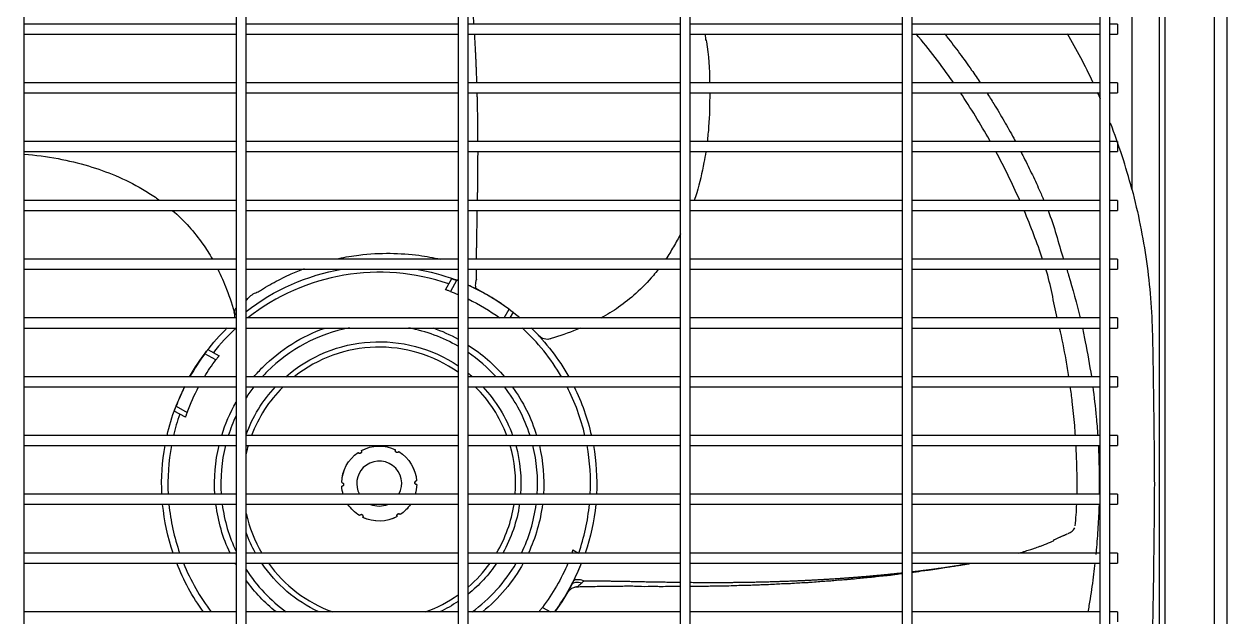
# Model space of a CAD drawing. Extents: x 58467 to 79089, y -33726 to -17391.
# Drawn here: x 72355.28 to 72403.38, y -19189.78 to -19166.08 of the extents above; entities that cross this region are included whole.
import ezdxf

# ---------------------------------------------------------------- set-up
doc = ezdxf.new("R2010")
doc.units = 0
doc.header["$LTSCALE"] = 100

# ---------------------------------------------------------------- blocks, each defined once
blk = doc.blocks.new('ZSGT')
at = {"color": 3}
for p, q in [((40415.391, -24624.037, -3.539), (40415.391, -24505.674, -3.539)), ((40423.869, -24505.674, -3.539), (40423.869, -24624.037, -3.539)), ((40424.269, -24624.037, -3.539), (40424.269, -24505.674, -3.539)), ((40432.748, -24505.674, -3.539), (40432.748, -24624.037, -3.539)), ((40433.148, -24624.037, -3.539), (40433.148, -24505.674, -3.539)), ((40441.627, -24505.674, -3.539), (40441.627, -24624.037, -3.539)), ((40442.027, -24624.037, -3.539), (40442.027, -24505.674, -3.539)), ((40450.505, -24505.674, -3.539), (40450.505, -24624.037, -3.539)), ((40450.905, -24624.037, -3.539), (40450.905, -24505.674, -3.539)), ((40462.993, -24622.901, -3.539), (40462.993, -24506.852, -3.539)), ((40463.493, -24506.852, -3.539), (40463.493, -24622.901, -3.539)), ((40458.41, -24512.173, -3.539), (40458.41, -24617.628, -3.539)), ((40458.81, -24617.628, -3.539), (40458.81, -24512.173, -3.539)), ((40461.014, -24512.343, -3.539), (40461.014, -24617.501, -3.539)), ((40460.802, -24617.349, -3.539), (40460.802, -24512.495, -3.539)), ((40459.69, -24575.448, -3.539), (40459.69, -24583.818, -3.539)), ((40423.87, -24577.22, -3.539), (40415.391, -24577.22, -3.539)), ((40432.748, -24577.22, -3.539), (40424.27, -24577.22, -3.539)), ((40441.626, -24577.22, -3.539), (40433.148, -24577.22, -3.539)), ((40450.505, -24577.22, -3.539), (40442.026, -24577.22, -3.539)), ((40458.41, -24577.22, -3.539), (40450.905, -24577.22, -3.539)), ((40459.11, -24577.22, -3.539), (40458.81, -24577.22, -3.539)), ((40459.11, -24577.22, -3.539), (40459.11, -24577.62, -3.539)), ((40415.391, -24577.62, -3.539), (40423.87, -24577.62, -3.539)), ((40424.27, -24577.62, -3.539), (40432.748, -24577.62, -3.539)), ((40433.148, -24577.62, -3.539), (40441.626, -24577.62, -3.539)), ((40442.026, -24577.62, -3.539), (40450.505, -24577.62, -3.539)), ((40450.905, -24577.62, -3.539), (40458.41, -24577.62, -3.539)), ((40458.81, -24577.62, -3.539), (40459.11, -24577.62, -3.539)), ((40423.87, -24579.57, -3.539), (40415.391, -24579.57, -3.539)), ((40432.748, -24579.57, -3.539), (40424.27, -24579.57, -3.539)), ((40441.626, -24579.57, -3.539), (40433.148, -24579.57, -3.539)), ((40450.505, -24579.57, -3.539), (40442.026, -24579.57, -3.539)), ((40458.41, -24579.57, -3.539), (40450.905, -24579.57, -3.539)), ((40459.11, -24579.57, -3.539), (40458.81, -24579.57, -3.539)), ((40459.11, -24579.57, -3.539), (40459.11, -24579.97, -3.539)), ((40415.391, -24579.97, -3.539), (40423.87, -24579.97, -3.539)), ((40424.27, -24579.97, -3.539), (40432.748, -24579.97, -3.539)), ((40433.148, -24579.97, -3.539), (40441.626, -24579.97, -3.539)), ((40442.026, -24579.97, -3.539), (40450.505, -24579.97, -3.539)), ((40450.905, -24579.97, -3.539), (40458.41, -24579.97, -3.539)), ((40458.81, -24579.97, -3.539), (40459.11, -24579.97, -3.539)), ((40423.87, -24581.92, -3.539), (40415.391, -24581.92, -3.539)), ((40432.748, -24581.92, -3.539), (40424.27, -24581.92, -3.539)), ((40441.626, -24581.92, -3.539), (40433.148, -24581.92, -3.539)), ((40450.505, -24581.92, -3.539), (40442.026, -24581.92, -3.539)), ((40458.41, -24581.92, -3.539), (40450.905, -24581.92, -3.539)), ((40459.11, -24581.92, -3.539), (40458.81, -24581.92, -3.539)), ((40459.11, -24581.92, -3.539), (40459.11, -24582.32, -3.539)), ((40415.391, -24582.32, -3.539), (40423.87, -24582.32, -3.539)), ((40424.27, -24582.32, -3.539), (40432.748, -24582.32, -3.539)), ((40433.148, -24582.32, -3.539), (40441.626, -24582.32, -3.539)), ((40442.026, -24582.32, -3.539), (40450.505, -24582.32, -3.539)), ((40450.905, -24582.32, -3.539), (40458.41, -24582.32, -3.539)), ((40458.81, -24582.32, -3.539), (40459.11, -24582.32, -3.539)), ((40423.87, -24584.269, -3.539), (40415.391, -24584.269, -3.539)), ((40432.748, -24584.269, -3.539), (40424.27, -24584.269, -3.539)), ((40441.626, -24584.269, -3.539), (40433.148, -24584.269, -3.539)), ((40450.505, -24584.269, -3.539), (40442.026, -24584.269, -3.539)), ((40458.41, -24584.269, -3.539), (40450.905, -24584.269, -3.539)), ((40459.11, -24584.269, -3.539), (40458.81, -24584.269, -3.539)), ((40459.11, -24584.269, -3.539), (40459.11, -24584.669, -3.539)), ((40415.391, -24584.669, -3.539), (40423.87, -24584.669, -3.539)), ((40424.27, -24584.669, -3.539), (40432.748, -24584.669, -3.539)), ((40433.148, -24584.669, -3.539), (40441.626, -24584.669, -3.539)), ((40442.026, -24584.669, -3.539), (40450.505, -24584.669, -3.539)), ((40450.905, -24584.669, -3.539), (40458.41, -24584.669, -3.539)), ((40458.81, -24584.669, -3.539), (40459.11, -24584.669, -3.539)), ((40423.87, -24586.619, -3.539), (40415.391, -24586.619, -3.539)), ((40432.748, -24586.619, -3.539), (40424.27, -24586.619, -3.539)), ((40441.626, -24586.619, -3.539), (40433.148, -24586.619, -3.539)), ((40434.064, -24586.619, -3.539), (40434.065, -24586.616, -3.539)), ((40434.064, -24586.619, -3.539), (40434.065, -24586.616, -3.539)), ((40438.016, -24586.614, -3.539), (40438.021, -24586.619, -3.539)), ((40450.505, -24586.619, -3.539), (40442.026, -24586.619, -3.539)), ((40458.41, -24586.619, -3.539), (40450.905, -24586.619, -3.539)), ((40459.11, -24586.619, -3.539), (40458.81, -24586.619, -3.539)), ((40459.11, -24586.619, -3.539), (40459.11, -24587.019, -3.539)), ((40415.391, -24587.019, -3.539), (40423.87, -24587.019, -3.539)), ((40424.27, -24587.019, -3.539), (40432.748, -24587.019, -3.539)), ((40432.247, -24587.839, -3.539), (40432.491, -24587.394, -3.539)), ((40433.148, -24587.019, -3.539), (40441.626, -24587.019, -3.539)), ((40442.026, -24587.019, -3.539), (40450.505, -24587.019, -3.539)), ((40450.905, -24587.019, -3.539), (40458.41, -24587.019, -3.539)), ((40458.81, -24587.019, -3.539), (40459.11, -24587.019, -3.539)), ((40432.681, -24587.464, -3.539), (40432.437, -24587.907, -3.539)), ((40434.592, -24588.969, -3.539), (40434.784, -24588.618, -3.539)), ((40434.945, -24588.741, -3.539), (40434.82, -24588.969, -3.539)), ((40423.87, -24588.969, -3.539), (40415.391, -24588.969, -3.539)), ((40432.748, -24588.969, -3.539), (40424.27, -24588.969, -3.539)), ((40441.626, -24588.969, -3.539), (40433.148, -24588.969, -3.539)), ((40450.505, -24588.969, -3.539), (40442.026, -24588.969, -3.539)), ((40458.41, -24588.969, -3.539), (40450.905, -24588.969, -3.539)), ((40459.11, -24588.969, -3.539), (40458.81, -24588.969, -3.539)), ((40459.11, -24588.969, -3.539), (40459.11, -24589.369, -3.539)), ((40415.391, -24589.369, -3.539), (40423.87, -24589.369, -3.539)), ((40424.27, -24589.369, -3.539), (40432.748, -24589.369, -3.539)), ((40433.148, -24589.369, -3.539), (40441.626, -24589.369, -3.539)), ((40435.952, -24589.653, -3.539), (40435.97, -24589.672, -3.539)), ((40442.026, -24589.369, -3.539), (40450.505, -24589.369, -3.539)), ((40450.905, -24589.369, -3.539), (40458.41, -24589.369, -3.539)), ((40458.81, -24589.369, -3.539), (40459.11, -24589.369, -3.539)), ((40422.745, -24590.235, -3.539), (40423.19, -24590.479, -3.539)), ((40423.066, -24590.639, -3.539), (40422.623, -24590.396, -3.539)), ((40422.071, -24591.219, -3.539), (40422.071, -24591.218, -3.539)), ((40423.87, -24591.318, -3.539), (40415.391, -24591.318, -3.539)), ((40415.391, -24591.718, -3.539), (40423.87, -24591.718, -3.539)), ((40432.748, -24591.318, -3.539), (40424.27, -24591.318, -3.539)), ((40424.27, -24591.718, -3.539), (40432.748, -24591.718, -3.539)), ((40441.626, -24591.318, -3.539), (40433.148, -24591.318, -3.539)), ((40433.148, -24591.718, -3.539), (40441.626, -24591.718, -3.539)), ((40450.505, -24591.318, -3.539), (40442.026, -24591.318, -3.539)), ((40442.026, -24591.718, -3.539), (40450.505, -24591.718, -3.539)), ((40458.41, -24591.318, -3.539), (40450.905, -24591.318, -3.539)), ((40450.905, -24591.718, -3.539), (40458.41, -24591.718, -3.539)), ((40459.11, -24591.318, -3.539), (40458.81, -24591.318, -3.539)), ((40458.81, -24591.718, -3.539), (40459.11, -24591.718, -3.539)), ((40459.11, -24591.318, -3.539), (40459.11, -24591.718, -3.539)), ((40421.844, -24592.933, -3.539), (40421.399, -24592.689, -3.539)), ((40421.468, -24592.499, -3.539), (40421.912, -24592.743, -3.539)), ((40423.87, -24593.668, -3.539), (40415.391, -24593.668, -3.539)), ((40432.748, -24593.668, -3.539), (40424.27, -24593.668, -3.539)), ((40441.626, -24593.668, -3.539), (40433.148, -24593.668, -3.539)), ((40450.505, -24593.668, -3.539), (40442.026, -24593.668, -3.539)), ((40458.41, -24593.668, -3.539), (40450.905, -24593.668, -3.539)), ((40459.11, -24593.668, -3.539), (40458.81, -24593.668, -3.539)), ((40459.11, -24593.668, -3.539), (40459.11, -24594.068, -3.539)), ((40415.391, -24594.068, -3.539), (40423.87, -24594.068, -3.539)), ((40424.27, -24594.068, -3.539), (40432.748, -24594.068, -3.539)), ((40433.148, -24594.068, -3.539), (40441.626, -24594.068, -3.539)), ((40442.026, -24594.068, -3.539), (40450.505, -24594.068, -3.539)), ((40450.905, -24594.068, -3.539), (40458.41, -24594.068, -3.539)), ((40458.81, -24594.068, -3.539), (40459.11, -24594.068, -3.539)), ((40423.87, -24596.017, -3.539), (40415.391, -24596.017, -3.539)), ((40432.748, -24596.017, -3.539), (40424.27, -24596.017, -3.539)), ((40441.626, -24596.017, -3.539), (40433.148, -24596.017, -3.539)), ((40450.505, -24596.017, -3.539), (40442.026, -24596.017, -3.539)), ((40458.41, -24596.017, -3.539), (40450.905, -24596.017, -3.539)), ((40459.11, -24596.017, -3.539), (40458.81, -24596.017, -3.539)), ((40459.11, -24596.017, -3.539), (40459.11, -24596.417, -3.539)), ((40415.391, -24596.417, -3.539), (40423.87, -24596.417, -3.539)), ((40424.27, -24596.417, -3.539), (40432.748, -24596.417, -3.539)), ((40433.148, -24596.417, -3.539), (40441.626, -24596.417, -3.539)), ((40442.026, -24596.417, -3.539), (40450.505, -24596.417, -3.539)), ((40450.905, -24596.417, -3.539), (40458.41, -24596.417, -3.539)), ((40458.81, -24596.417, -3.539), (40459.11, -24596.417, -3.539)), ((40423.87, -24598.367, -3.539), (40415.391, -24598.367, -3.539)), ((40432.748, -24598.367, -3.539), (40424.27, -24598.367, -3.539)), ((40441.626, -24598.367, -3.539), (40433.148, -24598.367, -3.539)), ((40437.341, -24598.242, -3.539), (40437.568, -24598.367, -3.539)), ((40450.505, -24598.367, -3.539), (40442.026, -24598.367, -3.539)), ((40458.41, -24598.367, -3.539), (40450.905, -24598.367, -3.539)), ((40459.11, -24598.367, -3.539), (40458.81, -24598.367, -3.539)), ((40459.11, -24598.367, -3.539), (40459.11, -24598.767, -3.539)), ((40415.391, -24598.767, -3.539), (40423.87, -24598.767, -3.539)), ((40424.27, -24598.767, -3.539), (40432.748, -24598.767, -3.539)), ((40433.148, -24598.767, -3.539), (40441.626, -24598.767, -3.539)), ((40442.026, -24598.767, -3.539), (40450.505, -24598.767, -3.539)), ((40450.905, -24598.767, -3.539), (40458.41, -24598.767, -3.539)), ((40454.762, -24598.774, -3.539), (40454.762, -24598.767, -3.539)), ((40454.762, -24598.774, -3.539), (40454.775, -24598.767, -3.539)), ((40458.81, -24598.767, -3.539), (40459.11, -24598.767, -3.539)), ((40423.87, -24600.717, -3.539), (40415.391, -24600.717, -3.539)), ((40432.748, -24600.717, -3.539), (40424.27, -24600.717, -3.539)), ((40441.626, -24600.717, -3.539), (40433.148, -24600.717, -3.539)), ((40436.031, -24600.717, -3.539), (40435.994, -24600.697, -3.539)), ((40436.119, -24600.537, -3.539), (40436.446, -24600.717, -3.539)), ((40450.505, -24600.717, -3.539), (40442.026, -24600.717, -3.539)), ((40458.41, -24600.717, -3.539), (40450.905, -24600.717, -3.539)), ((40459.11, -24600.717, -3.539), (40458.81, -24600.717, -3.539)), ((40459.11, -24600.717, -3.539), (40459.11, -24601.117, -3.539))]:
    blk.add_line(p, q, dxfattribs=at)
at = {"color": 3, "extrusion": (0, 0, -1)}
for centre, radius, start, end in [((-40429.592, -24595.588, 3.539), 8.699, 52.2719, 80.0942), ((-40429.592, -24595.588, 3.539), 8.699, 99.905, 110.4357), ((-40429.592, -24595.588, 3.539), 8.699, 117.6697, 130.4519), ((-40429.592, -24595.588, 3.539), 8.191, 110.3267, 112.6623), ((-40429.592, -24595.588, 3.539), 8.191, 115.7297, 126.0841), ((-40429.592, -24595.588, 3.539), 8.699, 29.3961, 45.6416), ((-40429.592, -24595.588, 3.539), 6.582, 45, 70.8806), ((-40429.592, -24595.588, 3.539), 5.671, 48.8306, 123.8063), ((-40429.592, -24595.588, 3.539), 6.582, 109.1081, 118.6481), ((-40429.592, -24595.588, 3.539), 8.699, 134.3587, 150.6054), ((-40429.592, -24595.588, 3.539), 6.582, 122.6925, 139.5563), ((-40429.592, -24595.588, 3.539), 8.191, 31.4183, 37.1733), ((-40429.592, -24595.588, 3.539), 6.582, 40.4325, 45), ((-40429.592, -24595.588, 3.539), 5.671, 128.8237, 131.1581), ((-40429.592, -24595.588, 3.539), 8.191, 20.3267, 28.1938), ((-40429.592, -24595.588, 3.539), 5.671, 20.1825, 43.02), ((-40429.592, -24595.588, 3.539), 5.671, 136.9687, 160.2112), ((-40429.592, -24595.588, 3.539), 6.582, 143.9887, 163.035), ((-40429.592, -24595.588, 3.539), 8.699, 153.5863, 167.2478), ((-40429.592, -24595.588, 3.539), 8.699, 12.7514, 20.4357), ((-40429.592, -24595.588, 3.539), 6.582, 16.9538, 29.5988), ((-40429.592, -24595.588, 3.539), 8.699, 357.1681, 10.0628), ((-40429.592, -24595.588, 3.539), 6.582, 356.2481, 13.3425), ((-40429.592, -24595.588, 3.539), 1.5, 61.5149, 115.7851), ((-40429.592, -24595.588, 3.539), 1.5, 61.6151, 115.8849), ((-40429.592, -24595.588, 3.539), 5.671, 164.4525, 184.3425), ((-40429.592, -24595.588, 3.539), 6.582, 166.6463, 183.7406), ((-40429.592, -24595.588, 3.539), 8.699, 169.9351, 182.8298), ((-40429.592, -24595.588, 3.539), 1.5, 1.6151, 55.8849), ((-40429.592, -24595.588, 3.539), 1.5, 1.5149, 55.7851), ((-40428.814, -24594.306, 3.539), 0.075, 150.1825, 327.3175), ((-40430.314, -24594.273, 3.539), 0.075, 210.1825, 27.3175), ((-40429.592, -24595.588, 3.539), 1.5, 121.5149, 175.7851), ((-40429.592, -24595.588, 3.539), 1.5, 121.6151, 175.8849), ((-40428.093, -24595.621, 3.539), 0.075, 90.1825, 267.3175), ((-40431.092, -24595.555, 3.539), 0.075, 270.1825, 87.3175), ((-40429.592, -24595.588, 3.539), 1.5, 343.3536, 355.8849), ((-40429.592, -24595.588, 3.539), 1.5, 343.3536, 355.7851), ((-40429.592, -24595.588, 3.539), 1.5, 181.5149, 196.647), ((-40429.592, -24595.588, 3.539), 1.5, 181.6151, 196.6471), ((-40429.592, -24595.588, 3.539), 8.699, 341.3663, 354.5273), ((-40429.592, -24595.588, 3.539), 6.582, 335.0137, 352.7494), ((-40429.592, -24595.588, 3.539), 1.5, 301.6151, 326.419), ((-40429.592, -24595.588, 3.539), 1.5, 301.5137, 326.4184), ((-40429.592, -24595.588, 3.539), 1.5, 213.5817, 235.8849), ((-40429.592, -24595.588, 3.539), 1.5, 213.5818, 235.7851), ((-40429.592, -24595.588, 3.539), 5.671, 188.4094, 209.34), ((-40429.592, -24595.588, 3.539), 6.582, 187.2394, 204.975), ((-40429.592, -24595.588, 3.539), 8.699, 185.4718, 198.6329), ((-40428.871, -24596.903, 3.539), 0.075, 30.1825, 207.3175), ((-40429.592, -24595.588, 3.539), 1.5, 241.6151, 295.8849), ((-40429.592, -24595.588, 3.539), 1.5, 241.5149, 295.7863), ((-40430.37, -24596.87, 3.539), 0.075, 330.1825, 147.3175), ((-40429.592, -24595.588, 3.539), 5.671, 330.6487, 339.8006), ((-40429.592, -24595.588, 3.539), 8.699, 323.8703, 338.5638), ((-40429.592, -24595.588, 3.539), 6.582, 330.3844, 331.11), ((-40429.592, -24595.588, 3.539), 5.671, 295.2562, 325.8956), ((-40429.592, -24595.588, 3.539), 5.671, 214.0931, 231.1706), ((-40429.592, -24595.588, 3.539), 6.582, 208.8787, 231.1875), ((-40429.592, -24595.588, 3.539), 8.191, 202.8394, 217.1733), ((-40429.592, -24595.588, 3.539), 6.582, 308.8013, 323.9606), ((-40429.592, -24595.588, 3.539), 8.699, 207.6697, 216.1312), ((-40429.592, -24595.588, 3.539), 5.671, 236.1881, 244.7325)]:
    blk.add_arc(centre, radius, start, end, dxfattribs=at)
at = {"color": 3}
for radius, start, end in [(8.449, 70.7868, 128.4201), (8.691, 53.3149, 65.8496), (8.449, 132.6368, 141.7132), (6.332, 100.8338, 135), (6.332, 60.1088, 79.1663), (8.449, 30.3544, 47.4022), (5.455, 54.6525, 128.4862), (8.691, 143.3149, 150.576), (6.332, 42.4013, 55.8394), (6.332, 135, 137.5988), (8.691, 153.5604, 159.1851), (6.332, 142.3294, 147.2006), (5.455, 135, 159.39), (5.455, 20.61, 45.1912), (6.332, 17.6513, 37.6706), (8.449, 13.1359, 27.2591), (8.449, 160.7868, 166.8654), (6.332, 154.6538, 162.3488), (8.449, 169.636, 182.9158), (6.332, 166.1063, 183.8869), (5.455, 163.8169, 167.3662), (5.455, 355.4831, 16.1831), (6.332, 356.1131, 13.8938), (8.449, 357.0854, 10.3653), (0.9, 135, 208.513), (0.9, 331.4868, 135), (8.449, 185.6354, 199.2045), (6.332, 187.5263, 205.3407), (0.9, 247.2019, 292.7981), (5.455, 329.3719, 351.2531), (6.332, 333.9675, 352.4738), (8.449, 340.7868, 354.3659), (5.455, 192.6281, 210.6282), (8.449, 202.1036, 217.3772), (5.455, 215.6456, 250.0931), (5.455, 310.6856, 324.3544), (6.332, 305.91, 329.8669), (8.691, 323.8334, 338.5429), (6.332, 212.7938, 234.09), (5.455, 289.9069, 305.3531)]:
    blk.add_arc((40429.592, -24595.588, -3.539), radius, start, end, dxfattribs=at)
at = {"color": 3, "extrusion": (5.62471e-06, 5.25028e-06, 1)}
blk.add_arc((40423.315, -24588.864, -3.439), 0.5, 347.9694, 16.4725, dxfattribs=at)
at = {"color": 3, "extrusion": (5.50525e-06, -5.89787e-06, 1)}
blk.add_arc((40436.316, -24589.31, -3.173), 0.5, 223.0877, 286.4735, dxfattribs=at)
at = {"color": 3}
for centre, major_axis, ratio, start_param, end_param in [((40432.804, -24586.968, -3.539), (-0.175, -0.468), 0.588101, 0, 0.392495), ((40437.739, -24599.859, -3.539), (0.443, -0.232), 0.512974, 1.938544, 3.141593)]:
    blk.add_ellipse(centre, major_axis=major_axis, ratio=ratio, start_param=start_param, end_param=end_param, dxfattribs=at)
for points, knots in [([(40433.382, -24577.221, -3.539), (40433.382, -24577.216, -3.539), (40433.377, -24577.147, -3.539), (40433.369, -24577.027, -3.539), (40433.357, -24576.863, -3.539), (40433.346, -24576.717, -3.539), (40433.335, -24576.572, -3.539), (40433.323, -24576.413, -3.539), (40433.31, -24576.255, -3.539), (40433.297, -24576.098, -3.539), (40433.283, -24575.94, -3.539), (40433.271, -24575.799, -3.539), (40433.257, -24575.642, -3.539), (40433.243, -24575.501, -3.539), (40433.23, -24575.365, -3.539), (40433.223, -24575.293, -3.539), (40433.221, -24575.269, -3.539)], [0, 0, 0, 0, 0.007103, 0.105116, 0.178625, 0.252135, 0.325644, 0.399153, 0.497166, 0.570676, 0.644185, 0.742198, 0.791204, 0.889217, 0.962726, 1, 1, 1, 1]), ([(40433.5, -24579.573, -3.539), (40433.5, -24579.553, -3.539), (40433.497, -24579.484, -3.539), (40433.493, -24579.35, -3.539), (40433.487, -24579.202, -3.539), (40433.481, -24579.039, -3.539), (40433.474, -24578.89, -3.539), (40433.467, -24578.724, -3.539), (40433.46, -24578.573, -3.539), (40433.453, -24578.423, -3.539), (40433.444, -24578.257, -3.539), (40433.436, -24578.111, -3.539), (40433.427, -24577.949, -3.539), (40433.419, -24577.804, -3.539), (40433.412, -24577.684, -3.539), (40433.409, -24577.629, -3.539), (40433.408, -24577.622, -3.539)], [0, 0, 0, 0, 0.030761, 0.106414, 0.207284, 0.257719, 0.358589, 0.434241, 0.509893, 0.585546, 0.661198, 0.762068, 0.812503, 0.913373, 0.989026, 1, 1, 1, 1]), ([(40442.617, -24577.617, -3.539), (40442.621, -24577.647, -3.539), (40442.633, -24577.738, -3.539), (40442.645, -24577.828, -3.539), (40442.652, -24577.888, -3.539)], [0, 0, 0, 0, 0.329472, 1, 1, 1, 1]), ([(40452.563, -24579.57, -3.539), (40452.552, -24579.554, -3.539), (40452.088, -24578.889, -3.539), (40451.589, -24578.235, -3.539), (40451.067, -24577.613, -3.539)], [0, 0, 0, 0, 0.02383, 1, 1, 1, 1]), ([(40452.201, -24577.609, -3.539), (40452.233, -24577.649, -3.539), (40452.437, -24577.907, -3.539), (40452.803, -24578.386, -3.539), (40453.246, -24579.001, -3.539), (40453.517, -24579.398, -3.539), (40453.631, -24579.569, -3.539)], [0, 0, 0, 0, 0.062992, 0.40604, 0.74536, 1, 1, 1, 1]), ([(40442.659, -24577.836, -3.539), (40442.665, -24577.866, -3.539), (40442.775, -24578.434, -3.539), (40442.799, -24579.016, -3.539), (40442.806, -24579.569, -3.539)], [0, 0, 0, 0, 0.052096, 1, 1, 1, 1]), ([(40433.543, -24581.918, -3.539), (40433.543, -24581.863, -3.539), (40433.542, -24581.774, -3.539), (40433.541, -24581.618, -3.539), (40433.54, -24581.485, -3.539), (40433.539, -24581.321, -3.539), (40433.537, -24581.189, -3.539), (40433.535, -24581.025, -3.539), (40433.533, -24580.894, -3.539), (40433.53, -24580.729, -3.539), (40433.528, -24580.597, -3.539), (40433.524, -24580.43, -3.539), (40433.521, -24580.295, -3.539), (40433.517, -24580.127, -3.539), (40433.514, -24580.028, -3.539), (40433.512, -24579.963, -3.539)], [0, 0, 0, 0, 0.083725, 0.134792, 0.236924, 0.28799, 0.390123, 0.441189, 0.543321, 0.594388, 0.69652, 0.747586, 0.849719, 0.900785, 1, 1, 1, 1]), ([(40442.809, -24579.97, -3.539), (40442.809, -24580.421, -3.539), (40442.795, -24581.072, -3.539), (40442.732, -24581.722, -3.539), (40442.708, -24581.921, -3.539)], [0, 0, 0, 0, 0.693143, 1, 1, 1, 1]), ([(40454.034, -24581.919, -3.539), (40454.022, -24581.897, -3.539), (40453.653, -24581.239, -3.539), (40453.252, -24580.587, -3.539), (40452.834, -24579.965, -3.539)], [0, 0, 0, 0, 0.033617, 1, 1, 1, 1]), ([(40453.887, -24579.959, -3.539), (40453.983, -24580.109, -3.539), (40454.22, -24580.485, -3.539), (40454.583, -24581.091, -3.539), (40454.867, -24581.596, -3.539), (40455.016, -24581.873, -3.539), (40455.041, -24581.918, -3.539)], [0, 0, 0, 0, 0.235493, 0.585637, 0.931817, 1, 1, 1, 1]), ([(40415.391, -24582.419, -3.539), (40415.847, -24582.455, -3.539), (40416.714, -24582.57, -3.539), (40417.941, -24582.861, -3.539), (40419.074, -24583.263, -3.539), (40419.961, -24583.704, -3.539), (40420.53, -24584.065, -3.539), (40420.753, -24584.223, -3.539), (40420.808, -24584.263, -3.539)], [0, 0, 0, 0, 0.239591, 0.456522, 0.654829, 0.860679, 0.964908, 1, 1, 1, 1]), ([(40433.525, -24584.268, -3.539), (40433.525, -24584.231, -3.539), (40433.527, -24584.147, -3.539), (40433.529, -24584.031, -3.539), (40433.53, -24583.888, -3.539), (40433.533, -24583.759, -3.539), (40433.535, -24583.611, -3.539), (40433.536, -24583.478, -3.539), (40433.538, -24583.346, -3.539), (40433.539, -24583.198, -3.539), (40433.54, -24583.068, -3.539), (40433.541, -24582.923, -3.539), (40433.542, -24582.793, -3.539), (40433.543, -24582.647, -3.539), (40433.543, -24582.501, -3.539), (40433.544, -24582.391, -3.539), (40433.544, -24582.331, -3.539), (40433.544, -24582.319, -3.539)], [0, 0, 0, 0, 0.058456, 0.133376, 0.183323, 0.283216, 0.333162, 0.408082, 0.483002, 0.532949, 0.632842, 0.682788, 0.757708, 0.832628, 0.907548, 0.982468, 1, 1, 1, 1]), ([(40442.653, -24582.321, -3.539), (40442.631, -24582.464, -3.539), (40442.537, -24583.017, -3.539), (40442.382, -24583.669, -3.539), (40442.225, -24584.171, -3.539), (40442.191, -24584.273, -3.539)], [0, 0, 0, 0, 0.217085, 0.84018, 1, 1, 1, 1]), ([(40455.207, -24584.269, -3.539), (40455.202, -24584.258, -3.539), (40454.913, -24583.604, -3.539), (40454.594, -24582.952, -3.539), (40454.252, -24582.317, -3.539)], [0, 0, 0, 0, 0.017477, 1, 1, 1, 1]), ([(40455.249, -24582.312, -3.539), (40455.276, -24582.365, -3.539), (40455.42, -24582.646, -3.539), (40455.672, -24583.156, -3.539), (40455.949, -24583.756, -3.539), (40456.11, -24584.126, -3.539), (40456.169, -24584.264, -3.539)], [0, 0, 0, 0, 0.082272, 0.438667, 0.790874, 1, 1, 1, 1]), ([(40459.69, -24583.818, -3.539), (40459.942, -24584.774, -3.539), (40460.137, -24585.739, -3.539), (40460.343, -24587.2, -3.539), (40460.397, -24587.689, -3.539), (40460.477, -24588.672, -3.539), (40460.5, -24589.165, -3.539), (40460.525, -24590.156, -3.539), (40460.531, -24590.653, -3.539), (40460.547, -24591.645, -3.539), (40460.554, -24592.141, -3.539), (40460.574, -24593.631, -3.539), (40460.583, -24594.624, -3.539), (40460.59, -24595.618, -3.539)], [0, 0, 0, 0, 0.25, 0.25, 0.375, 0.375, 0.5, 0.5, 0.625, 0.625, 0.75, 0.75, 1, 1, 1, 1]), ([(40421.318, -24584.666, -3.539), (40421.555, -24584.87, -3.539), (40421.99, -24585.294, -3.539), (40422.518, -24585.956, -3.539), (40422.804, -24586.406, -3.539), (40422.921, -24586.612, -3.539)], [0, 0, 0, 0, 0.373378, 0.722391, 1, 1, 1, 1]), ([(40433.483, -24586.619, -3.539), (40433.483, -24586.617, -3.539), (40433.484, -24586.573, -3.539), (40433.485, -24586.501, -3.539), (40433.486, -24586.394, -3.539), (40433.487, -24586.295, -3.539), (40433.489, -24586.194, -3.539), (40433.491, -24586.078, -3.539), (40433.492, -24585.976, -3.539), (40433.495, -24585.86, -3.539), (40433.497, -24585.742, -3.539), (40433.499, -24585.623, -3.539), (40433.501, -24585.518, -3.539), (40433.503, -24585.41, -3.539), (40433.506, -24585.287, -3.539), (40433.508, -24585.159, -3.539), (40433.51, -24585.034, -3.539), (40433.513, -24584.908, -3.539), (40433.515, -24584.783, -3.539), (40433.517, -24584.704, -3.539), (40433.517, -24584.671, -3.539), (40433.517, -24584.67, -3.539)], [0, 0, 0, 0, 0.002758, 0.072208, 0.118509, 0.164809, 0.234259, 0.28056, 0.35001, 0.396311, 0.465761, 0.535212, 0.581512, 0.627812, 0.697263, 0.766713, 0.813014, 0.882464, 0.951915, 0.998215, 1, 1, 1, 1]), ([(40441.645, -24585.602, -3.539), (40441.557, -24585.778, -3.539), (40441.369, -24586.124, -3.539), (40441.159, -24586.456, -3.539), (40441.047, -24586.619, -3.539)], [0, 0, 0, 0, 0.500416, 1, 1, 1, 1]), ([(40427.968, -24586.591, -3.539), (40428.243, -24586.532, -3.539), (40428.514, -24586.487, -3.539), (40429.644, -24586.346, -3.539), (40430.455, -24586.369, -3.539), (40431.483, -24586.503, -3.539), (40431.77, -24586.554, -3.539), (40432.041, -24586.616, -3.539)], [0, 0, 0, 0, 0.178319, 0.178319, 0.758219, 0.758219, 1, 1, 1, 1]), ([(40423.137, -24587.015, -3.539), (40423.267, -24587.276, -3.539), (40423.527, -24587.875, -3.539), (40423.734, -24588.495, -3.539), (40423.831, -24588.846, -3.539)], [0, 0, 0, 0, 0.448668, 1, 1, 1, 1]), ([(40424.276, -24588.265, -3.539), (40424.301, -24588.246, -3.539), (40424.323, -24588.22, -3.539), (40424.393, -24588.135, -3.539), (40424.448, -24588.082, -3.539), (40424.571, -24587.997, -3.539), (40424.64, -24587.965, -3.539), (40424.77, -24587.913, -3.539), (40424.828, -24587.882, -3.539), (40424.938, -24587.813, -3.539), (40424.992, -24587.774, -3.539), (40425.163, -24587.671, -3.539), (40425.276, -24587.608, -3.539), (40425.618, -24587.421, -3.539), (40425.848, -24587.308, -3.539), (40426.254, -24587.128, -3.539), (40426.431, -24587.056, -3.539), (40426.608, -24586.989, -3.539)], [0, 0, 0, 0, 0.035525, 0.035525, 0.109228, 0.109228, 0.18293, 0.18293, 0.256633, 0.256633, 0.330336, 0.330336, 0.477742, 0.477742, 0.772553, 0.772553, 1, 1, 1, 1]), ([(40432.491, -24587.394, -3.539), (40432.491, -24587.394, -3.539), (40432.494, -24587.396, -3.539), (40432.508, -24587.401, -3.539), (40432.519, -24587.404, -3.539), (40432.545, -24587.414, -3.539), (40432.561, -24587.419, -3.539), (40432.596, -24587.433, -3.539), (40432.616, -24587.44, -3.539), (40432.651, -24587.453, -3.539), (40432.666, -24587.459, -3.539), (40432.681, -24587.464, -3.539)], [0, 0, 0, 0, 0.211758, 0.211758, 0.423432, 0.423432, 0.636431, 0.636431, 0.852021, 0.852021, 1, 1, 1, 1]), ([(40433.479, -24587.413, -3.539), (40433.45, -24587.504, -3.539), (40433.434, -24587.59, -3.539), (40433.434, -24587.729, -3.539), (40433.449, -24587.781, -3.539), (40433.478, -24587.807, -3.539)], [0, 0, 0, 0, 0.5, 0.5, 1, 1, 1, 1]), ([(40433.481, -24587.4, -3.539), (40433.481, -24587.384, -3.539), (40433.481, -24587.343, -3.539), (40433.48, -24587.258, -3.539), (40433.48, -24587.166, -3.539), (40433.481, -24587.082, -3.539), (40433.48, -24587.037, -3.539), (40433.48, -24587.019, -3.539)], [0, 0, 0, 0, 0.131384, 0.341336, 0.656263, 0.866214, 1, 1, 1, 1]), ([(40440.751, -24587.024, -3.539), (40440.688, -24587.106, -3.539), (40440.412, -24587.445, -3.539), (40439.902, -24587.973, -3.539), (40439.193, -24588.539, -3.539), (40438.706, -24588.842, -3.539), (40438.464, -24588.976, -3.539)], [0, 0, 0, 0, 0.103677, 0.436935, 0.728671, 1, 1, 1, 1]), ([(40457.087, -24587.016, -3.539), (40457.111, -24587.095, -3.539), (40457.308, -24587.737, -3.539), (40457.482, -24588.387, -3.539), (40457.618, -24588.961, -3.539)], [0, 0, 0, 0, 0.122391, 1, 1, 1, 1]), ([(40432.437, -24587.907, -3.539), (40432.416, -24587.899, -3.539), (40432.394, -24587.891, -3.539), (40432.354, -24587.877, -3.539), (40432.334, -24587.87, -3.539), (40432.301, -24587.858, -3.539), (40432.286, -24587.853, -3.539), (40432.263, -24587.845, -3.539), (40432.255, -24587.842, -3.539), (40432.248, -24587.84, -3.539), (40432.247, -24587.839, -3.539), (40432.247, -24587.839, -3.539)], [0, 0, 0, 0, 0.21816, 0.21816, 0.436362, 0.436362, 0.653817, 0.653817, 0.868707, 0.868707, 1, 1, 1, 1]), ([(40433.478, -24587.807, -3.539), (40433.457, -24587.797, -3.539), (40433.437, -24587.788, -3.539), (40433.328, -24587.737, -3.539), (40433.238, -24587.697, -3.539), (40433.148, -24587.657, -3.539)], [0, 0, 0, 0, 0.187509, 0.187509, 1, 1, 1, 1]), ([(40423.801, -24588.729, -3.539), (40423.803, -24588.728, -3.539), (40423.807, -24588.725, -3.539), (40423.814, -24588.705, -3.539), (40423.819, -24588.688, -3.539), (40423.833, -24588.638, -3.539), (40423.846, -24588.603, -3.539), (40423.868, -24588.572, -3.539), (40423.869, -24588.571, -3.539), (40423.869, -24588.571, -3.539)], [0, 0, 0, 0, 0.194513, 0.194513, 0.457401, 0.457401, 0.983178, 0.983178, 1, 1, 1, 1]), ([(40434.784, -24588.618, -3.539), (40434.803, -24588.632, -3.539), (40434.821, -24588.646, -3.539), (40434.855, -24588.672, -3.539), (40434.872, -24588.684, -3.539), (40434.9, -24588.706, -3.539), (40434.912, -24588.715, -3.539), (40434.931, -24588.73, -3.539), (40434.938, -24588.735, -3.539), (40434.944, -24588.74, -3.539), (40434.945, -24588.741, -3.539), (40434.945, -24588.741, -3.539)], [0, 0, 0, 0, 0.217793, 0.217793, 0.435623, 0.435623, 0.652794, 0.652794, 0.867695, 0.867695, 1, 1, 1, 1]), ([(40437.626, -24589.379, -3.539), (40437.539, -24589.415, -3.539), (40437.117, -24589.585, -3.539), (40436.685, -24589.73, -3.539), (40436.335, -24589.826, -3.539)], [0, 0, 0, 0, 0.208433, 1, 1, 1, 1]), ([(40457.174, -24591.318, -3.539), (40457.139, -24591.094, -3.539), (40457.031, -24590.445, -3.539), (40456.899, -24589.795, -3.539), (40456.802, -24589.369, -3.539)], [0, 0, 0, 0, 0.345093, 1, 1, 1, 1]), ([(40457.71, -24589.363, -3.539), (40457.751, -24589.551, -3.539), (40457.887, -24590.198, -3.539), (40458.001, -24590.85, -3.539), (40458.07, -24591.313, -3.539)], [0, 0, 0, 0, 0.290991, 1, 1, 1, 1]), ([(40422.623, -24590.396, -3.539), (40422.636, -24590.377, -3.539), (40422.65, -24590.359, -3.539), (40422.676, -24590.325, -3.539), (40422.689, -24590.308, -3.539), (40422.71, -24590.28, -3.539), (40422.72, -24590.268, -3.539), (40422.734, -24590.249, -3.539), (40422.74, -24590.242, -3.539), (40422.744, -24590.236, -3.539), (40422.745, -24590.235, -3.539), (40422.745, -24590.235, -3.539)], [0, 0, 0, 0, 0.217793, 0.217793, 0.435623, 0.435623, 0.652794, 0.652794, 0.867695, 0.867695, 1, 1, 1, 1]), ([(40423.19, -24590.479, -3.539), (40423.19, -24590.479, -3.539), (40423.188, -24590.482, -3.539), (40423.179, -24590.493, -3.539), (40423.172, -24590.502, -3.539), (40423.155, -24590.524, -3.539), (40423.144, -24590.537, -3.539), (40423.121, -24590.567, -3.539), (40423.108, -24590.584, -3.539), (40423.085, -24590.614, -3.539), (40423.075, -24590.626, -3.539), (40423.066, -24590.639, -3.539)], [0, 0, 0, 0, 0.211356, 0.211356, 0.422617, 0.422617, 0.635365, 0.635365, 0.851032, 0.851032, 1, 1, 1, 1]), ([(40421.812, -24591.702, -3.539), (40421.802, -24591.723, -3.539), (40421.792, -24591.743, -3.539), (40421.738, -24591.86, -3.539), (40421.694, -24591.957, -3.539), (40421.613, -24592.14, -3.539), (40421.575, -24592.227, -3.539), (40421.504, -24592.392, -3.539), (40421.47, -24592.472, -3.539), (40421.441, -24592.551, -3.539)], [0, 0, 0, 0, 0.07319, 0.07319, 0.416738, 0.416738, 0.719921, 0.719921, 1, 1, 1, 1]), ([(40457.435, -24593.667, -3.539), (40457.426, -24593.533, -3.539), (40457.391, -24593.079, -3.539), (40457.326, -24592.43, -3.539), (40457.26, -24591.914, -3.539), (40457.232, -24591.718, -3.539)], [0, 0, 0, 0, 0.205527, 0.696848, 1, 1, 1, 1]), ([(40458.127, -24591.714, -3.539), (40458.182, -24592.117, -3.539), (40458.256, -24592.767, -3.539), (40458.309, -24593.419, -3.539), (40458.325, -24593.666, -3.539)], [0, 0, 0, 0, 0.622175, 1, 1, 1, 1]), ([(40421.399, -24592.689, -3.539), (40421.399, -24592.689, -3.539), (40421.4, -24592.686, -3.539), (40421.405, -24592.672, -3.539), (40421.409, -24592.661, -3.539), (40421.418, -24592.635, -3.539), (40421.424, -24592.619, -3.539), (40421.437, -24592.584, -3.539), (40421.444, -24592.564, -3.539), (40421.457, -24592.529, -3.539), (40421.463, -24592.514, -3.539), (40421.468, -24592.499, -3.539)], [0, 0, 0, 0, 0.211758, 0.211758, 0.423432, 0.423432, 0.636431, 0.636431, 0.852021, 0.852021, 1, 1, 1, 1]), ([(40421.912, -24592.743, -3.539), (40421.904, -24592.764, -3.539), (40421.896, -24592.786, -3.539), (40421.881, -24592.826, -3.539), (40421.874, -24592.846, -3.539), (40421.862, -24592.879, -3.539), (40421.857, -24592.894, -3.539), (40421.849, -24592.917, -3.539), (40421.847, -24592.925, -3.539), (40421.844, -24592.932, -3.539), (40421.844, -24592.933, -3.539), (40421.844, -24592.933, -3.539)], [0, 0, 0, 0, 0.21816, 0.21816, 0.436362, 0.436362, 0.653817, 0.653817, 0.868707, 0.868707, 1, 1, 1, 1]), ([(40457.499, -24596.016, -3.539), (40457.502, -24595.846, -3.539), (40457.502, -24595.259, -3.539), (40457.487, -24594.61, -3.539), (40457.463, -24594.133, -3.539), (40457.46, -24594.067, -3.539)], [0, 0, 0, 0, 0.25942, 0.898801, 1, 1, 1, 1]), ([(40458.349, -24594.066, -3.539), (40458.353, -24594.144, -3.539), (40458.377, -24594.651, -3.539), (40458.383, -24595.159, -3.539), (40458.389, -24595.588, -3.539)], [0, 0, 0, 0, 0.15493, 1, 1, 1, 1]), ([(40431.09, -24595.478, -3.539), (40431.071, -24595.478, -3.539), (40431.031, -24595.496, -3.539), (40431.013, -24595.545, -3.539), (40431.021, -24595.583, -3.539), (40431.038, -24595.608, -3.539), (40431.064, -24595.624, -3.539), (40431.084, -24595.628, -3.539), (40431.093, -24595.627, -3.539)], [0, 0, 0, 0, 0.25, 0.5, 0.625, 0.75, 0.875, 1, 1, 1, 1]), ([(40460.59, -24595.618, -3.539), (40460.583, -24596.593, -3.539), (40460.574, -24597.567, -3.539), (40460.549, -24599.517, -3.539), (40460.536, -24600.492, -3.539), (40460.503, -24601.954, -3.539), (40460.484, -24602.442, -3.539), (40460.411, -24603.411, -3.539), (40460.36, -24603.89, -3.539), (40460.168, -24605.317, -3.539), (40459.986, -24606.25, -3.539), (40459.754, -24607.167, -3.539)], [0, 0, 0, 0, 0.25, 0.25, 0.5, 0.5, 0.625, 0.625, 0.75, 0.75, 1, 1, 1, 1]), ([(40458.377, -24596.418, -3.539), (40458.377, -24596.425, -3.539), (40458.368, -24596.727, -3.539), (40458.34, -24597.338, -3.539), (40458.29, -24597.999, -3.539), (40458.255, -24598.364, -3.539), (40458.249, -24598.422, -3.539)], [0, 0, 0, 0, 0.009862, 0.452008, 0.912782, 1, 1, 1, 1]), ([(40428.939, -24596.94, -3.539), (40428.948, -24596.923, -3.539), (40428.953, -24596.879, -3.539), (40428.919, -24596.839, -3.539), (40428.882, -24596.828, -3.539), (40428.852, -24596.83, -3.539), (40428.825, -24596.845, -3.539), (40428.812, -24596.86, -3.539), (40428.807, -24596.868, -3.539)], [0, 0, 0, 0, 0.25, 0.5, 0.625, 0.75, 0.875, 1, 1, 1, 1]), ([(40430.437, -24596.83, -3.539), (40430.427, -24596.814, -3.539), (40430.391, -24596.788, -3.539), (40430.34, -24596.796, -3.539), (40430.311, -24596.823, -3.539), (40430.298, -24596.85, -3.539), (40430.297, -24596.881, -3.539), (40430.304, -24596.9, -3.539), (40430.308, -24596.908, -3.539)], [0, 0, 0, 0, 0.25, 0.5, 0.625, 0.75, 0.875, 1, 1, 1, 1]), ([(40457.138, -24597.585, -3.539), (40457.17, -24597.568, -3.539), (40457.234, -24597.532, -3.539), (40457.308, -24597.492, -3.539), (40457.357, -24597.436, -3.539), (40457.391, -24597.385, -3.539), (40457.405, -24597.357, -3.539)], [0, 0, 0, 0, 0.181976, 0.413188, 0.708779, 1, 1, 1, 1]), ([(40455.157, -24598.367, -3.539), (40455.191, -24598.358, -3.539), (40455.261, -24598.338, -3.539), (40455.356, -24598.311, -3.539), (40455.451, -24598.282, -3.539), (40455.549, -24598.252, -3.539), (40455.645, -24598.221, -3.539), (40455.729, -24598.194, -3.539), (40455.811, -24598.166, -3.539), (40455.904, -24598.134, -3.539), (40455.996, -24598.1, -3.539), (40456.075, -24598.071, -3.539), (40456.153, -24598.041, -3.539), (40456.229, -24598.012, -3.539), (40456.316, -24597.977, -3.539), (40456.39, -24597.947, -3.539), (40456.462, -24597.918, -3.539), (40456.523, -24597.892, -3.539), (40456.584, -24597.867, -3.539), (40456.557, -24597.838, -3.539), (40456.624, -24597.809, -3.539), (40456.689, -24597.781, -3.539), (40456.741, -24597.759, -3.539), (40456.796, -24597.735, -3.539), (40456.842, -24597.715, -3.539), (40456.896, -24597.692, -3.539), (40456.937, -24597.674, -3.539), (40456.984, -24597.653, -3.539), (40457.025, -24597.635, -3.539), (40457.06, -24597.62, -3.539), (40457.098, -24597.603, -3.539), (40457.113, -24597.596, -3.539), (40457.118, -24597.594, -3.539)], [0, 0, 0, 0, 0.039009, 0.083366, 0.112937, 0.157294, 0.201651, 0.231222, 0.260794, 0.305151, 0.349508, 0.379079, 0.40865, 0.453007, 0.482579, 0.526936, 0.556507, 0.586078, 0.61565, 0.645221, 0.689578, 0.71915, 0.748721, 0.778292, 0.807864, 0.837435, 0.867006, 0.896578, 0.926149, 0.95572, 0.985292, 1, 1, 1, 1]), ([(40437.297, -24598.367, -3.539), (40437.304, -24598.348, -3.539), (40437.311, -24598.329, -3.539), (40437.322, -24598.296, -3.539), (40437.327, -24598.282, -3.539), (40437.335, -24598.259, -3.539), (40437.338, -24598.251, -3.539), (40437.34, -24598.244, -3.539), (40437.341, -24598.242, -3.539), (40437.341, -24598.242, -3.539)], [0, 0, 0, 0, 0.272273, 0.272273, 0.55574, 0.55574, 0.835863, 0.835863, 1, 1, 1, 1]), ([(40437.373, -24599.473, -3.539), (40437.383, -24599.453, -3.539), (40437.392, -24599.433, -3.539), (40437.446, -24599.316, -3.539), (40437.49, -24599.219, -3.539), (40437.572, -24599.035, -3.539), (40437.61, -24598.949, -3.539), (40437.66, -24598.831, -3.539), (40437.674, -24598.799, -3.539), (40437.687, -24598.767, -3.539)], [0, 0, 0, 0, 0.087898, 0.087898, 0.500484, 0.500484, 0.864594, 0.864594, 1, 1, 1, 1]), ([(40450.904, -24599.136, -3.539), (40450.923, -24599.133, -3.539), (40451.083, -24599.113, -3.539), (40451.286, -24599.072, -3.539), (40451.549, -24599.045, -3.539), (40451.799, -24599.013, -3.539), (40452.063, -24598.966, -3.539), (40452.285, -24598.931, -3.539), (40452.471, -24598.906, -3.539), (40452.638, -24598.879, -3.539), (40452.841, -24598.832, -3.539), (40453.053, -24598.798, -3.539), (40453.199, -24598.776, -3.539), (40453.251, -24598.768, -3.539), (40453.254, -24598.767, -3.539)], [0, 0, 0, 0, 0.022704, 0.188294, 0.255944, 0.328946, 0.48653, 0.631631, 0.688105, 0.734898, 0.828723, 0.938324, 0.99671, 1, 1, 1, 1]), ([(40450.905, -24599.11, -3.539), (40450.935, -24599.106, -3.539), (40451.026, -24599.095, -3.539), (40451.146, -24599.081, -3.539), (40451.298, -24599.062, -3.539), (40451.435, -24599.045, -3.539), (40451.587, -24599.026, -3.539), (40451.724, -24599.008, -3.539), (40451.859, -24598.989, -3.539), (40452.007, -24598.969, -3.539), (40452.138, -24598.95, -3.539), (40452.284, -24598.93, -3.539), (40452.4, -24598.912, -3.539), (40452.545, -24598.891, -3.539), (40452.674, -24598.871, -3.539), (40452.818, -24598.848, -3.539), (40452.947, -24598.827, -3.539), (40453.076, -24598.806, -3.539), (40453.196, -24598.786, -3.539), (40453.272, -24598.773, -3.539), (40453.305, -24598.767, -3.539)], [0, 0, 0, 0, 0.03653, 0.110211, 0.147051, 0.220732, 0.275993, 0.331254, 0.386515, 0.441776, 0.515457, 0.552298, 0.625979, 0.66282, 0.736501, 0.791762, 0.847023, 0.902283, 0.957544, 1, 1, 1, 1]), ([(40458.213, -24598.769, -3.539), (40458.197, -24598.914, -3.539), (40458.14, -24599.391, -3.539), (40458.047, -24600.042, -3.539), (40457.96, -24600.546, -3.539), (40457.929, -24600.721, -3.539)], [0, 0, 0, 0, 0.222526, 0.729479, 1, 1, 1, 1]), ([(40437.767, -24599.474, -3.539), (40437.676, -24599.445, -3.539), (40437.59, -24599.43, -3.539), (40437.451, -24599.43, -3.539), (40437.399, -24599.445, -3.539), (40437.373, -24599.473, -3.539)], [0, 0, 0, 0, 0.5, 0.5, 1, 1, 1, 1]), ([(40442.028, -24599.535, -3.539), (40442.067, -24599.535, -3.539), (40442.138, -24599.536, -3.539), (40442.258, -24599.537, -3.539), (40442.387, -24599.538, -3.539), (40442.533, -24599.539, -3.539), (40442.679, -24599.539, -3.539), (40442.826, -24599.539, -3.539), (40442.974, -24599.539, -3.539), (40443.107, -24599.539, -3.539), (40443.259, -24599.539, -3.539), (40443.394, -24599.538, -3.539), (40443.562, -24599.537, -3.539), (40443.695, -24599.536, -3.539), (40443.859, -24599.534, -3.539), (40443.991, -24599.533, -3.539), (40444.155, -24599.531, -3.539), (40444.286, -24599.529, -3.539), (40444.451, -24599.526, -3.539), (40444.583, -24599.523, -3.539), (40444.75, -24599.52, -3.539), (40444.885, -24599.517, -3.539), (40445.055, -24599.512, -3.539), (40445.206, -24599.508, -3.539), (40445.372, -24599.503, -3.539), (40445.519, -24599.499, -3.539), (40445.667, -24599.494, -3.539), (40445.83, -24599.488, -3.539), (40445.978, -24599.483, -3.539), (40446.142, -24599.476, -3.539), (40446.29, -24599.47, -3.539), (40446.456, -24599.463, -3.539), (40446.607, -24599.456, -3.539), (40446.757, -24599.448, -3.539), (40446.923, -24599.44, -3.539), (40447.069, -24599.432, -3.539), (40447.231, -24599.423, -3.539), (40447.376, -24599.415, -3.539), (40447.537, -24599.405, -3.539), (40447.698, -24599.395, -3.539), (40447.844, -24599.386, -3.539), (40448.006, -24599.375, -3.539), (40448.153, -24599.365, -3.539), (40448.317, -24599.353, -3.539), (40448.464, -24599.342, -3.539), (40448.608, -24599.331, -3.539), (40448.767, -24599.319, -3.539), (40448.925, -24599.306, -3.539), (40449.082, -24599.293, -3.539), (40449.24, -24599.279, -3.539), (40449.381, -24599.266, -3.539), (40449.538, -24599.252, -3.539), (40449.68, -24599.239, -3.539), (40449.838, -24599.224, -3.539), (40449.981, -24599.209, -3.539), (40450.124, -24599.195, -3.539), (40450.279, -24599.179, -3.539), (40450.406, -24599.165, -3.539), (40450.486, -24599.157, -3.539), (40450.505, -24599.155, -3.539)], [0, 0, 0, 0, 0.013718, 0.025238, 0.042517, 0.059796, 0.077075, 0.094355, 0.111634, 0.128913, 0.140433, 0.163472, 0.174991, 0.19803, 0.20955, 0.232588, 0.244108, 0.267147, 0.278666, 0.301705, 0.313225, 0.336264, 0.347783, 0.370822, 0.388101, 0.405381, 0.42266, 0.439939, 0.462978, 0.474498, 0.497537, 0.514816, 0.532095, 0.549374, 0.566653, 0.589692, 0.601212, 0.624251, 0.64153, 0.658809, 0.681848, 0.693368, 0.716407, 0.733686, 0.750965, 0.768244, 0.785524, 0.808563, 0.825842, 0.843121, 0.86616, 0.877679, 0.900718, 0.917998, 0.935277, 0.952556, 0.969835, 0.992874, 1, 1, 1, 1]), ([(40442.035, -24599.691, -3.539), (40442.092, -24599.69, -3.539), (40442.251, -24599.685, -3.539), (40442.416, -24599.687, -3.539), (40442.578, -24599.689, -3.539), (40442.662, -24599.689, -3.539), (40442.815, -24599.679, -3.539), (40442.993, -24599.671, -3.539), (40443.21, -24599.676, -3.539), (40443.462, -24599.677, -3.539), (40443.749, -24599.662, -3.539), (40443.978, -24599.653, -3.539), (40444.159, -24599.653, -3.539), (40444.282, -24599.654, -3.539), (40444.402, -24599.648, -3.539), (40444.57, -24599.634, -3.539), (40444.763, -24599.629, -3.539), (40444.984, -24599.627, -3.539), (40445.223, -24599.618, -3.539), (40445.476, -24599.598, -3.539), (40445.691, -24599.587, -3.539), (40445.863, -24599.584, -3.539), (40446.021, -24599.581, -3.539), (40446.227, -24599.559, -3.539), (40446.45, -24599.549, -3.539), (40446.664, -24599.541, -3.539), (40446.896, -24599.526, -3.539), (40447.141, -24599.501, -3.539), (40447.354, -24599.486, -3.539), (40447.528, -24599.479, -3.539), (40447.691, -24599.47, -3.539), (40447.902, -24599.442, -3.539), (40448.134, -24599.428, -3.539), (40448.352, -24599.414, -3.539), (40448.582, -24599.392, -3.539), (40448.821, -24599.362, -3.539), (40449.034, -24599.343, -3.539), (40449.214, -24599.331, -3.539), (40449.385, -24599.315, -3.539), (40449.602, -24599.28, -3.539), (40449.858, -24599.261, -3.539), (40450.085, -24599.238, -3.539), (40450.292, -24599.21, -3.539), (40450.424, -24599.191, -3.539), (40450.507, -24599.181, -3.539)], [0, 0, 0, 0, 0.020993, 0.060732, 0.0678, 0.074162, 0.086897, 0.117658, 0.135798, 0.155524, 0.197696, 0.23796, 0.254024, 0.266902, 0.278583, 0.291499, 0.323077, 0.341369, 0.36095, 0.402348, 0.440072, 0.454754, 0.466698, 0.490617, 0.521317, 0.539051, 0.558332, 0.59936, 0.637234, 0.652147, 0.664401, 0.689266, 0.720818, 0.739028, 0.758563, 0.799999, 0.837338, 0.851752, 0.864099, 0.891017, 0.924896, 0.944238, 0.965101, 1, 1, 1, 1]), ([(40437.151, -24599.91, -3.539), (40437.176, -24599.874, -3.539), (40437.238, -24599.803, -3.539), (40437.371, -24599.735, -3.539), (40437.479, -24599.7, -3.539), (40437.535, -24599.709, -3.539), (40437.537, -24599.709, -3.539)], [0, 0, 0, 0, 0.282713, 0.623797, 0.98945, 1, 1, 1, 1]), ([(40437.414, -24599.714, -3.539), (40437.609, -24599.708, -3.539), (40438.005, -24599.697, -3.539), (40438.427, -24599.693, -3.539), (40438.713, -24599.692, -3.539), (40438.836, -24599.693, -3.539), (40438.967, -24599.691, -3.539), (40439.075, -24599.694, -3.539), (40439.177, -24599.693, -3.539), (40439.339, -24599.686, -3.539), (40439.522, -24599.669, -3.539), (40439.803, -24599.685, -3.539), (40440.188, -24599.701, -3.539), (40440.498, -24599.69, -3.539), (40440.744, -24599.695, -3.539), (40440.87, -24599.698, -3.539), (40441.052, -24599.696, -3.539), (40441.248, -24599.678, -3.539), (40441.482, -24599.69, -3.539), (40441.594, -24599.693, -3.539), (40441.628, -24599.694, -3.539)], [0, 0, 0, 0, 0.133514, 0.270433, 0.286934, 0.326862, 0.357504, 0.38702, 0.40567, 0.425383, 0.498549, 0.559198, 0.624297, 0.752478, 0.802637, 0.822176, 0.83997, 0.924593, 0.976886, 1, 1, 1, 1]), ([(40437.691, -24599.564, -3.539), (40437.639, -24599.611, -3.539), (40437.588, -24599.655, -3.539), (40437.532, -24599.698, -3.539), (40437.522, -24599.708, -3.539), (40437.525, -24599.71, -3.539)], [0, 0, 0, 0, 0.677972, 0.677972, 1, 1, 1, 1]), ([(40437.78, -24599.477, -3.539), (40437.78, -24599.477, -3.539), (40437.78, -24599.477, -3.539), (40437.751, -24599.508, -3.539), (40437.721, -24599.537, -3.539), (40437.691, -24599.564, -3.539)], [0, 0, 0, 0, 0.000046, 0.000046, 1, 1, 1, 1]), ([(40437.78, -24599.477, -3.539), (40437.796, -24599.477, -3.539), (40437.837, -24599.477, -3.539), (40437.922, -24599.476, -3.539), (40438.014, -24599.476, -3.539), (40438.108, -24599.476, -3.539), (40438.191, -24599.476, -3.539), (40438.273, -24599.476, -3.539), (40438.369, -24599.477, -3.539), (40438.469, -24599.478, -3.539), (40438.58, -24599.479, -3.539), (40438.679, -24599.48, -3.539), (40438.786, -24599.481, -3.539), (40438.885, -24599.483, -3.539), (40438.986, -24599.485, -3.539), (40439.102, -24599.486, -3.539), (40439.204, -24599.488, -3.539), (40439.32, -24599.49, -3.539), (40439.438, -24599.492, -3.539), (40439.557, -24599.494, -3.539), (40439.662, -24599.496, -3.539), (40439.77, -24599.499, -3.539), (40439.893, -24599.501, -3.539), (40440.021, -24599.503, -3.539), (40440.146, -24599.506, -3.539), (40440.272, -24599.509, -3.539), (40440.397, -24599.511, -3.539), (40440.522, -24599.513, -3.539), (40440.646, -24599.515, -3.539), (40440.772, -24599.518, -3.539), (40440.896, -24599.52, -3.539), (40441.022, -24599.522, -3.539), (40441.149, -24599.524, -3.539), (40441.292, -24599.526, -3.539), (40441.421, -24599.528, -3.539), (40441.545, -24599.53, -3.539), (40441.602, -24599.531, -3.539), (40441.627, -24599.531, -3.539)], [0, 0, 0, 0, 0.014596, 0.03792, 0.072906, 0.09623, 0.119554, 0.142878, 0.166202, 0.201188, 0.224512, 0.259498, 0.282822, 0.306146, 0.341132, 0.364456, 0.399442, 0.422766, 0.457752, 0.492738, 0.516062, 0.539386, 0.574372, 0.609358, 0.632682, 0.667668, 0.702654, 0.725978, 0.760964, 0.79595, 0.819274, 0.85426, 0.889246, 0.91257, 0.959218, 0.982542, 1, 1, 1, 1]), ([(40435.994, -24600.697, -3.539), (40435.994, -24600.697, -3.539), (40435.997, -24600.694, -3.539), (40436.006, -24600.682, -3.539), (40436.013, -24600.674, -3.539), (40436.03, -24600.652, -3.539), (40436.04, -24600.638, -3.539), (40436.064, -24600.609, -3.539), (40436.077, -24600.592, -3.539), (40436.1, -24600.562, -3.539), (40436.109, -24600.549, -3.539), (40436.119, -24600.537, -3.539)], [0, 0, 0, 0, 0.211356, 0.211356, 0.422617, 0.422617, 0.635365, 0.635365, 0.851032, 0.851032, 1, 1, 1, 1])]:
    blk.add_open_spline(points, degree=3, knots=knots, dxfattribs=at)
for points, degree in [([(40458.134, -24579.548, -3.539), (40457.825, -24578.891, -3.539), (40457.486, -24578.246, -3.539), (40457.119, -24577.615, -3.539)], 3), ([(40458.438, -24580.218, -3.539), (40458.399, -24580.129, -3.539), (40458.36, -24580.041, -3.539), (40458.321, -24579.953, -3.539)], 3), ([(40459.69, -24583.818, -3.539), (40459.453, -24582.921, -3.539), (40459.168, -24582.043, -3.539), (40458.835, -24581.185, -3.539)], 3), ([(40456.121, -24586.619, -3.539), (40455.901, -24585.968, -3.539), (40455.654, -24585.318, -3.539), (40455.38, -24584.668, -3.539)], 3), ([(40456.337, -24584.667, -3.539), (40456.598, -24585.306, -3.539), (40456.743, -24585.955, -3.539), (40456.957, -24586.612, -3.539)], 3), ([(40433.479, -24587.413, -3.539), (40433.48, -24587.409, -3.539), (40433.481, -24587.405, -3.539), (40433.481, -24587.4, -3.539)], 3), ([(40456.708, -24588.968, -3.539), (40456.55, -24588.32, -3.539), (40456.462, -24587.67, -3.539), (40456.253, -24587.019, -3.539)], 3), ([(40432.748, -24587.483, -3.539), (40432.708, -24587.467, -3.539), (40432.669, -24587.451, -3.539), (40432.629, -24587.437, -3.539)], 3), ([(40433.632, -24587.884, -3.539), (40433.581, -24587.858, -3.539), (40433.53, -24587.832, -3.539), (40433.478, -24587.807, -3.539)], 3), ([(40435.951, -24589.653, -3.539), (40435.947, -24589.648, -3.539), (40435.973, -24589.676, -3.539)], 2), ([(40428.877, -24594.27, -3.539), (40428.892, -24594.296, -3.539), (40428.877, -24594.355, -3.539), (40428.825, -24594.387, -3.539), (40428.766, -24594.373, -3.539), (40428.749, -24594.348, -3.539)], 2), ([(40430.376, -24594.309, -3.539), (40430.361, -24594.335, -3.539), (40430.302, -24594.352, -3.539), (40430.249, -24594.323, -3.539), (40430.231, -24594.265, -3.539), (40430.245, -24594.237, -3.539)], 2), ([(40428.093, -24595.548, -3.539), (40428.123, -24595.548, -3.539), (40428.167, -24595.591, -3.539), (40428.169, -24595.652, -3.539), (40428.127, -24595.696, -3.539), (40428.097, -24595.698, -3.539)], 2), ([(40458.389, -24595.588, -3.539), (40458.387, -24595.731, -3.539), (40458.386, -24595.875, -3.539), (40458.384, -24596.018, -3.539)], 3), ([(40457.427, -24597.271, -3.539), (40457.455, -24596.985, -3.539), (40457.476, -24596.7, -3.539), (40457.488, -24596.417, -3.539)], 3), ([(40437.296, -24599.627, -3.539), (40437.323, -24599.577, -3.539), (40437.348, -24599.525, -3.539), (40437.373, -24599.473, -3.539)], 3), ([(40437.767, -24599.474, -3.539), (40437.771, -24599.476, -3.539), (40437.775, -24599.476, -3.539), (40437.78, -24599.476, -3.539)], 3)]:
    blk.add_open_spline(points, degree=degree, dxfattribs=at)

msp = doc.modelspace()

# ---------------------------------------------------------------- block references
msp.add_blockref('ZSGT', (31939.888, 5411.143))

doc.saveas('drawing.dxf')
